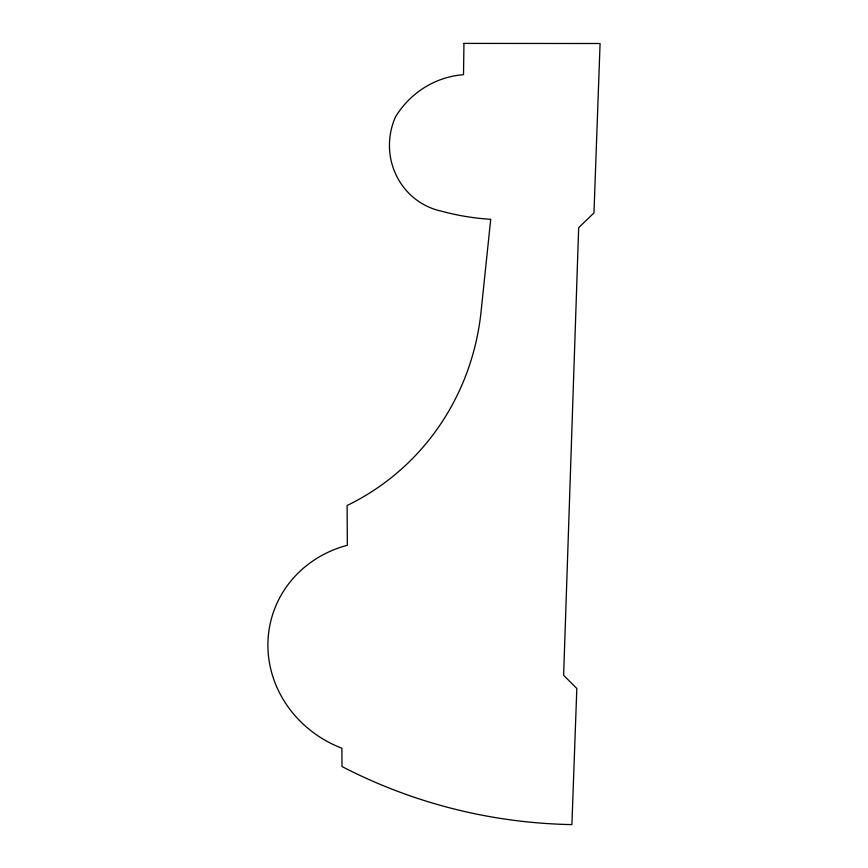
<?xml version="1.0" encoding="UTF-8"?>
<svg xmlns="http://www.w3.org/2000/svg" width="868" height="868" viewBox="0 0 868 868"><rect width="100%" height="100%" fill="white"/><g stroke="black" fill="none" stroke-linecap="round" stroke-linejoin="round"><path stroke-width="1.3" d="M463.946 43.4L463.512 74.681A89.382 87.017 -81.1 0 0 395.548 116.833A67.693 65.675 -83.4 0 0 441.335 211.141A277.999 260.769 -77.8 0 0 490.713 219.3L481.067 311.623A257.351 246.447 58 0 1 347.113 505.491L347.33 545.288A113.806 106.797 16.9 0 0 267.941 642.331A113.806 106.797 16.9 0 0 341.873 748.227L341.992 766.52A525.596 515.115 -32.2 0 0 571.904 824.6L576.819 688.465L563.625 675.271L578.674 227.676L593.972 212.899L600.081 43.519L463.946 43.4"/></g></svg>
